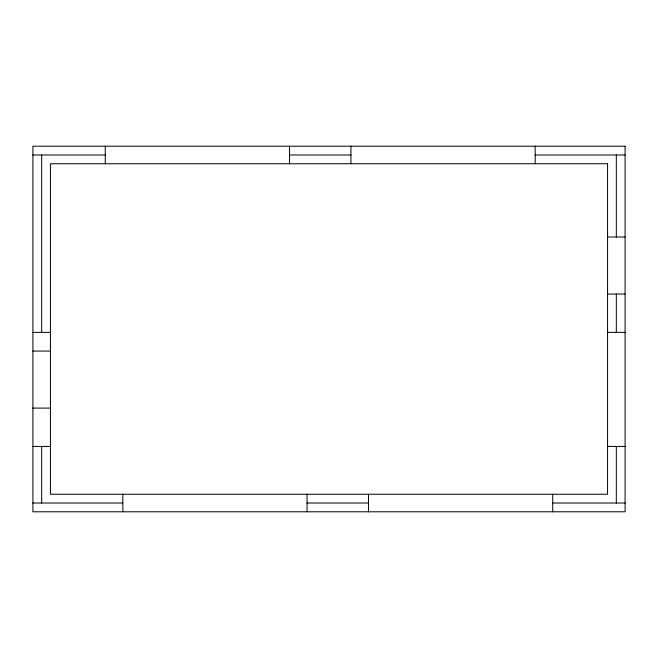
<?xml version="1.0" encoding="UTF-8"?>
<svg xmlns="http://www.w3.org/2000/svg" width="658" height="658" viewBox="0 0 658 658"><rect width="100%" height="100%" fill="white"/><g stroke="black" fill="none" stroke-linecap="round" stroke-linejoin="round"><path stroke-width="0.99" d="M32.9 154.984L105.28 154.984M289.52 154.984L350.936 154.984M535.176 154.984L625.1 154.984M607.556 237.012L625.1 237.012M607.556 294.036L625.1 294.036M32.9 332.38L50.444 332.38M607.556 332.38L625.1 332.38M32.9 351.068L50.444 351.068M32.9 408.092L50.444 408.092M32.9 446.428L50.444 446.428M607.556 446.428L625.1 446.428M32.9 503.016L122.824 503.016M307.064 503.016L368.48 503.016M552.72 503.016L625.1 503.016M616.324 154.984L616.324 237.012M616.324 294.036L616.324 332.38M616.324 446.428L616.324 503.016M552.72 494.248L552.72 511.792M535.176 146.208L535.176 163.752M368.48 494.248L368.48 511.792M350.936 146.208L350.936 163.752M307.064 494.248L307.064 511.792M289.52 146.208L289.52 163.752M122.824 494.248L122.824 511.792M105.28 146.208L105.28 163.752M41.676 154.984L41.676 332.38M41.676 446.428L41.676 503.016M625.1 146.208L32.9 146.208L32.9 511.792L625.1 511.792L625.1 146.208M607.556 163.752L50.444 163.752L50.444 494.248L607.556 494.248L607.556 163.752"/></g></svg>
